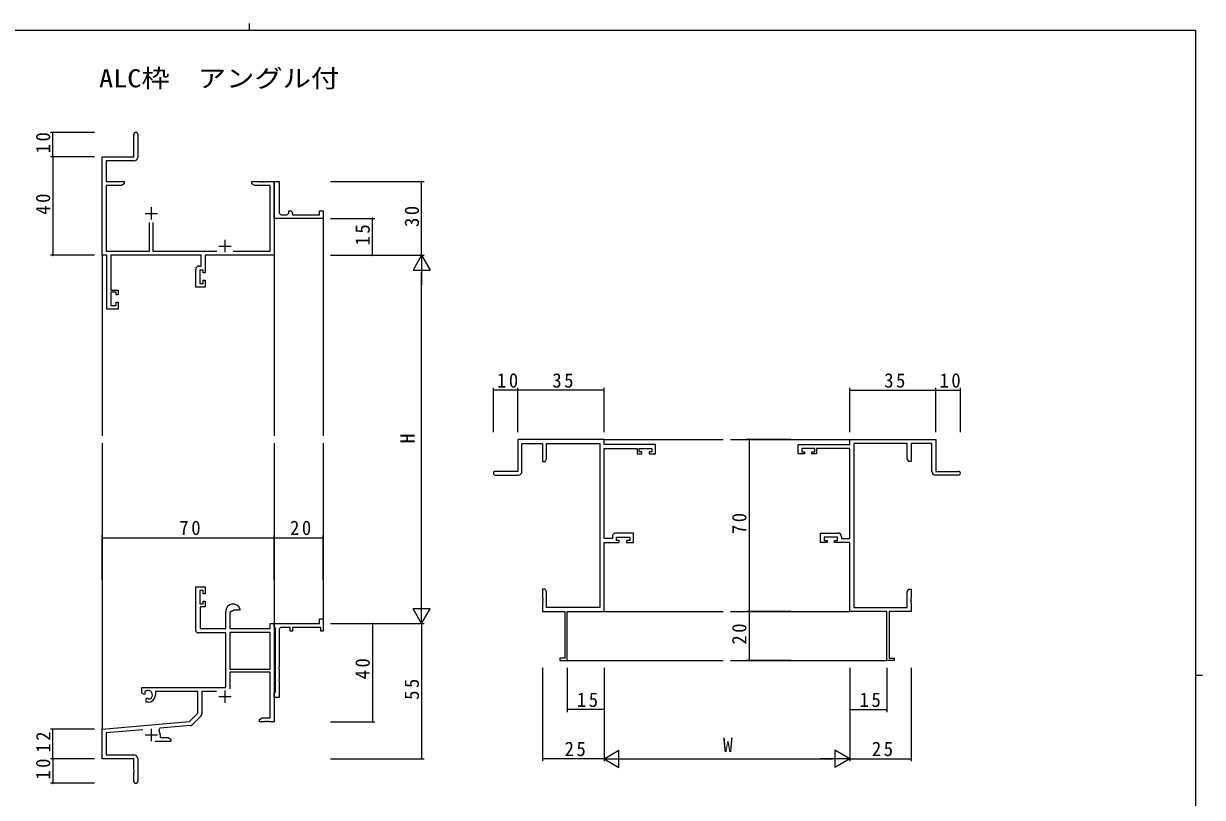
# Model space of a CAD drawing. Units: millimetres, scale not verified. Extents: x -594 to 199, y -420 to 144.
# Drawn here: x -297.9 to 181.6, y -170.9 to 144.2 of the extents above; entities that cross this region are included whole.
import ezdxf
from ezdxf.enums import TextEntityAlignment as Align

# ---------------------------------------------------------------- set-up
doc = ezdxf.new("R2010")
doc.units = ezdxf.units.MM
doc.header["$LTSCALE"] = 2
for name, color, linetype, lineweight in [('0-1_YKK_ZWAK', 7, 'Continuous', 9), ('0-3_YKK_12', 2, 'Continuous', 9), ('0-4_YKK_D', 6, 'Continuous', 9), ('0-6_YKK_11', 7, 'Continuous', 9)]:
    doc.layers.add(name, color=color, linetype=linetype, lineweight=lineweight)
doc.layers.add('0-2_USER1', color=7, linetype='Continuous')
doc.styles.add('ＭＳ ゴシック', font='')
doc.styles.get('ＭＳ ゴシック').set_extended_font_data('MS Gothic')

msp = doc.modelspace()

# ---------------------------------------------------------------- linework, layer by layer
at = {"layer": '0-1_YKK_ZWAK'}
for p, q in [((-206.186, 144.2), (-206.186, 141.4)), ((178.8, 141.4), (-591.2, 141.4)), ((178.8, 141.4), (178.8, -383.6)), ((178.8, -121.1), (181.6, -121.1))]:
    msp.add_line(p, q, dxfattribs=at)
at = {"layer": '0-3_YKK_12'}
for p, q in [((-176.022, 65.195), (-176.022, -23.605)), ((-266.022, 49.895), (-266.022, -23.605)), ((-196.022, 49.895), (-196.022, -23.605)), ((-266.022, -26.605), (-266.022, -143.105)), ((-196.022, -26.605), (-196.022, -100.105)), ((-176.022, -26.605), (-176.022, -100.105)), ((-61.829, -25.105), (-13.329, -25.105)), ((-10.329, -25.105), (38.171, -25.105)), ((-61.829, -95.105), (-13.329, -95.105)), ((-10.329, -95.105), (38.171, -95.105)), ((-76.829, -115.105), (-13.329, -115.105)), ((-10.329, -115.105), (53.171, -115.105))]:
    msp.add_line(p, q, dxfattribs=at)
at = {"layer": '0-4_YKK_D'}
for p, q in [((-269.022, 99.895), (-287.022, 99.895)), ((-286.022, 89.895), (-286.022, 99.895)), ((-269.022, 89.895), (-287.022, 89.895)), ((-269.022, 89.895), (-287.022, 89.895)), ((-286.022, 89.895), (-286.022, 49.895)), ((-173.022, 79.895), (-135.022, 79.895)), ((-136.022, 49.895), (-136.022, 79.895)), ((-173.022, 64.895), (-155.022, 64.895)), ((-156.022, 49.895), (-156.022, 64.895)), ((-269.022, 49.895), (-287.022, 49.895)), ((-173.022, 49.895), (-135.022, 49.895)), ((-173.022, 49.895), (-155.022, 49.895)), ((-173.022, 49.895), (-135.022, 49.895)), ((-136.022, 49.895), (-139.522, 43.832)), ((-136.022, 49.895), (-136.022, 37.77)), ((-136.022, 49.895), (-132.522, 43.832)), ((-139.522, 43.832), (-132.522, 43.832)), ((-136.022, -93.105), (-136.022, 42.895)), ((-106.829, -22.105), (-106.829, -4.105)), ((-96.829, -22.105), (-96.829, -4.105)), ((-96.829, -22.105), (-96.829, -4.105)), ((-61.829, -22.105), (-61.829, -4.105)), ((38.171, -22.105), (38.171, -4.105)), ((73.171, -22.105), (73.171, -4.105)), ((73.171, -22.105), (73.171, -4.105)), ((83.171, -22.105), (83.171, -4.105)), ((-96.829, -5.105), (-106.829, -5.105)), ((-61.829, -5.105), (-96.829, -5.105)), ((38.171, -5.105), (73.171, -5.105)), ((73.171, -5.105), (83.171, -5.105)), ((14.171, -25.105), (-3.829, -25.105)), ((-2.829, -25.105), (-2.829, -95.105)), ((-266.022, -82.105), (-266.022, -64.105)), ((-266.022, -65.105), (-196.022, -65.105)), ((-196.022, -82.105), (-196.022, -64.105)), ((-196.022, -82.105), (-196.022, -64.105)), ((-196.022, -65.105), (-176.022, -65.105)), ((-176.022, -82.105), (-176.022, -64.105)), ((-136.022, -100.105), (-136.022, -87.981)), ((-132.522, -94.043), (-139.522, -94.043)), ((-136.022, -100.105), (-139.522, -94.043)), ((-136.022, -100.105), (-132.522, -94.043)), ((14.171, -95.105), (-3.829, -95.105)), ((14.171, -95.105), (-3.829, -95.105)), ((-2.829, -95.105), (-2.829, -115.105)), ((-173.022, -100.105), (-135.022, -100.105)), ((-173.022, -100.105), (-135.022, -100.105)), ((-173.022, -100.105), (-155.022, -100.105)), ((-156.022, -100.105), (-156.022, -140.105)), ((-136.022, -100.105), (-136.022, -155.105)), ((-86.829, -118.105), (-86.829, -156.105)), ((-76.829, -118.105), (-76.829, -136.105)), ((-61.829, -118.105), (-61.829, -156.105)), ((-61.829, -118.105), (-61.829, -136.105)), ((-61.829, -118.105), (-61.829, -156.105)), ((14.171, -115.105), (-3.829, -115.105)), ((38.171, -118.105), (38.171, -156.105)), ((38.171, -118.105), (38.171, -136.105)), ((38.171, -118.105), (38.171, -156.105)), ((53.171, -118.105), (53.171, -136.105)), ((63.171, -118.105), (63.171, -156.105)), ((-61.829, -135.105), (-76.829, -135.105)), ((38.171, -135.105), (53.171, -135.105)), ((-269.022, -143.105), (-287.022, -143.105)), ((-286.022, -155.105), (-286.022, -143.105)), ((-173.022, -140.105), (-155.022, -140.105)), ((-61.829, -155.105), (-55.767, -151.605)), ((-55.767, -158.605), (-55.767, -151.605)), ((32.109, -151.605), (32.109, -158.605)), ((38.171, -155.105), (32.109, -151.605)), ((-269.022, -155.105), (-287.022, -155.105)), ((-269.022, -155.105), (-287.022, -155.105)), ((-286.022, -155.105), (-286.022, -165.105)), ((-173.022, -155.105), (-135.022, -155.105)), ((-61.829, -155.105), (-86.829, -155.105)), ((-61.829, -155.105), (-49.705, -155.105)), ((-61.829, -155.105), (-55.767, -158.605)), ((-54.829, -155.105), (31.171, -155.105)), ((38.171, -155.105), (26.046, -155.105)), ((38.171, -155.105), (32.109, -158.605)), ((38.171, -155.105), (63.171, -155.105)), ((-269.022, -165.105), (-287.022, -165.105))]:
    msp.add_line(p, q, dxfattribs=at)
for centre, start, end in [((-286.022, 99.895), 90, 270), ((-286.022, 99.895), 270, 90), ((-286.022, 89.895), 90, 270), ((-286.022, 89.895), 90, 270), ((-286.022, 89.895), 270, 90), ((-286.022, 89.895), 270, 90), ((-136.022, 79.895), 90, 270), ((-136.022, 79.895), 270, 90), ((-156.022, 64.895), 90, 270), ((-156.022, 64.895), 270, 90), ((-286.022, 49.895), 90, 270), ((-286.022, 49.895), 270, 90), ((-156.022, 49.895), 90, 270), ((-156.022, 49.895), 270, 90), ((-106.829, -5.105), 0, 180), ((-106.829, -5.105), 180, 0), ((-96.829, -5.105), 0, 180), ((-96.829, -5.105), 0, 180), ((-96.829, -5.105), 180, 0), ((-96.829, -5.105), 180, 0), ((-61.829, -5.105), 0, 180), ((-61.829, -5.105), 180, 0), ((38.171, -5.105), 0, 180), ((38.171, -5.105), 180, 0), ((73.171, -5.105), 0, 180), ((73.171, -5.105), 0, 180), ((73.171, -5.105), 180, 0), ((73.171, -5.105), 180, 0), ((83.171, -5.105), 0, 180), ((83.171, -5.105), 180, 0), ((-2.829, -25.105), 90, 270), ((-2.829, -25.105), 270, 90), ((-266.022, -65.105), 0, 180), ((-266.022, -65.105), 180, 0), ((-196.022, -65.105), 0, 180), ((-196.022, -65.105), 0, 180), ((-196.022, -65.105), 180, 0), ((-196.022, -65.105), 180, 0), ((-176.022, -65.105), 0, 180), ((-176.022, -65.105), 180, 0), ((-2.829, -95.105), 90, 270), ((-2.829, -95.105), 90, 270), ((-2.829, -95.105), 270, 90), ((-2.829, -95.105), 270, 90), ((-156.022, -100.105), 90, 270), ((-156.022, -100.105), 270, 90), ((-2.829, -115.105), 90, 270), ((-2.829, -115.105), 270, 90), ((-76.829, -135.105), 0, 180), ((-76.829, -135.105), 180, 0), ((-61.829, -135.105), 0, 180), ((-61.829, -135.105), 180, 0), ((38.171, -135.105), 0, 180), ((38.171, -135.105), 180, 0), ((53.171, -135.105), 0, 180), ((53.171, -135.105), 180, 0), ((-286.022, -143.105), 90, 270), ((-286.022, -143.105), 270, 90), ((-156.022, -140.105), 90, 270), ((-156.022, -140.105), 270, 90), ((-286.022, -155.105), 90, 270), ((-286.022, -155.105), 90, 270), ((-286.022, -155.105), 270, 90), ((-286.022, -155.105), 270, 90), ((-136.022, -155.105), 90, 270), ((-136.022, -155.105), 270, 90), ((-86.829, -155.105), 0, 180), ((-86.829, -155.105), 180, 0), ((63.171, -155.105), 0, 180), ((63.171, -155.105), 180, 0), ((-286.022, -165.105), 90, 270), ((-286.022, -165.105), 270, 90)]:
    msp.add_arc(centre, 0.106, start, end, dxfattribs=at)
at = {"layer": '0-6_YKK_11'}
for p, q in [((-253.022, 89.895), (-253.022, 99.145)), ((-251.522, 99.145), (-251.522, 89.765)), ((-266.022, 89.895), (-253.022, 89.895)), ((-266.022, 49.895), (-266.022, 89.895)), ((-264.392, 88.265), (-264.392, 79.895)), ((-253.022, 88.265), (-264.392, 88.265)), ((-264.392, 79.895), (-257.022, 79.895)), ((-264.392, 78.265), (-264.392, 51.525)), ((-258.113, 78.265), (-264.392, 78.265)), ((-257.022, 78.895), (-258.113, 78.265)), ((-257.022, 79.895), (-257.022, 78.895)), ((-205.022, 79.895), (-201.48, 79.895)), ((-205.022, 78.895), (-205.022, 79.895)), ((-203.931, 78.265), (-205.022, 78.895)), ((-197.652, 78.265), (-203.931, 78.265)), ((-201.48, 79.895), (-201.297, 79.775)), ((-201.297, 79.775), (-200.747, 79.775)), ((-200.747, 79.775), (-200.564, 79.895)), ((-200.564, 79.895), (-200.48, 79.895)), ((-200.48, 79.895), (-200.297, 79.775)), ((-200.297, 79.775), (-199.747, 79.775)), ((-199.747, 79.775), (-199.564, 79.895)), ((-199.564, 79.895), (-196.022, 79.895)), ((-197.652, 51.525), (-197.652, 78.265)), ((-196.022, 79.895), (-196.022, 49.895)), ((-196.022, 79.895), (-194.022, 79.895)), ((-196.022, 66.395), (-196.022, 79.895)), ((-194.022, 79.895), (-194.022, 67.395)), ((-246.022, 69.395), (-246.022, 64.395)), ((-190.022, 67.895), (-189.522, 67.895)), ((-190.022, 67.395), (-190.022, 67.895)), ((-177.522, 67.895), (-176.022, 67.895)), ((-177.522, 66.395), (-177.522, 67.895)), ((-176.022, 67.895), (-176.022, 64.895)), ((-248.522, 66.895), (-243.522, 66.895)), ((-246.672, 51.525), (-246.672, 63.195)), ((-245.372, 63.195), (-245.372, 51.525)), ((-196.022, 64.895), (-196.022, 66.395)), ((-176.022, 64.895), (-196.022, 64.895)), ((-193.022, 66.395), (-191.022, 66.395)), ((-188.522, 66.895), (-188.522, 66.395)), ((-188.522, 66.395), (-177.522, 66.395)), ((-218.522, 53.595), (-213.522, 53.595)), ((-216.022, 56.095), (-216.022, 51.095)), ((-264.022, 49.895), (-266.022, 49.895)), ((-264.392, 51.525), (-246.672, 51.525)), ((-264.022, 27.895), (-264.022, 49.895)), ((-262.392, 49.895), (-262.392, 35.695)), ((-225.652, 49.895), (-262.392, 49.895)), ((-245.372, 51.525), (-219.373, 51.525)), ((-225.652, 45.495), (-225.652, 49.895)), ((-224.022, 49.895), (-224.022, 42.695)), ((-196.022, 49.895), (-224.022, 49.895)), ((-212.672, 51.525), (-197.652, 51.525)), ((-227.922, 36.895), (-227.922, 43.995)), ((-226.422, 45.495), (-225.652, 45.495)), ((-226.292, 43.865), (-226.292, 38.395)), ((-224.822, 43.865), (-226.292, 43.865)), ((-224.822, 42.695), (-224.822, 43.865)), ((-226.292, 38.395), (-224.822, 38.395)), ((-224.022, 42.695), (-224.822, 42.695)), ((-224.822, 39.695), (-224.022, 39.695)), ((-224.822, 38.395), (-224.822, 39.695)), ((-224.022, 39.695), (-224.022, 36.895)), ((-262.392, 35.695), (-259.422, 35.695)), ((-262.392, 34.895), (-262.392, 29.395)), ((-260.222, 34.895), (-262.392, 34.895)), ((-260.222, 33.795), (-260.222, 34.895)), ((-259.422, 33.795), (-260.222, 33.795)), ((-259.422, 35.695), (-259.422, 33.795)), ((-224.022, 36.895), (-227.922, 36.895)), ((-262.392, 29.395), (-260.222, 29.395)), ((-260.222, 30.795), (-259.422, 30.795)), ((-260.222, 29.395), (-260.222, 30.795)), ((-259.422, 30.795), (-259.422, 27.895)), ((-259.422, 27.895), (-264.022, 27.895)), ((-96.829, -25.105), (-96.829, -38.105)), ((-61.829, -25.105), (-96.829, -25.105)), ((-95.199, -26.735), (-86.829, -26.735)), ((-95.199, -38.105), (-95.199, -26.735)), ((-86.829, -26.735), (-86.829, -34.105)), ((-85.199, -26.735), (-63.459, -26.735)), ((-85.199, -33.014), (-85.199, -26.735)), ((-63.459, -26.735), (-63.459, -93.475)), ((-61.829, -27.105), (-61.829, -25.105)), ((-40.829, -27.105), (-61.829, -27.105)), ((-61.829, -28.735), (-48.329, -28.735)), ((-61.829, -65.475), (-61.829, -28.735)), ((-48.329, -28.735), (-48.329, -31.005)), ((-47.529, -28.735), (-42.329, -28.735)), ((-47.529, -30.205), (-47.529, -28.735)), ((-42.329, -28.735), (-42.329, -30.205)), ((-40.829, -31.005), (-40.829, -27.105)), ((17.171, -27.105), (38.171, -27.105)), ((17.171, -31.005), (17.171, -27.105)), ((18.671, -28.735), (18.671, -30.205)), ((23.871, -28.735), (18.671, -28.735)), ((23.871, -30.205), (23.871, -28.735)), ((24.671, -28.735), (24.671, -31.005)), ((38.171, -28.735), (24.671, -28.735)), ((38.171, -25.105), (73.171, -25.105)), ((38.171, -27.105), (38.171, -25.105)), ((38.171, -65.475), (38.171, -28.735)), ((61.541, -26.735), (39.801, -26.735)), ((39.801, -26.735), (39.801, -93.475)), ((61.541, -33.014), (61.541, -26.735)), ((63.171, -26.735), (63.171, -34.105)), ((71.541, -26.735), (63.171, -26.735)), ((71.541, -38.105), (71.541, -26.735)), ((73.171, -25.105), (73.171, -38.105)), ((-85.829, -34.105), (-85.199, -33.014)), ((-48.329, -31.005), (-46.429, -31.005)), ((-46.429, -30.205), (-47.529, -30.205)), ((-46.429, -31.005), (-46.429, -30.205)), ((-43.429, -30.205), (-43.429, -31.005)), ((-42.329, -30.205), (-43.429, -30.205)), ((-43.429, -31.005), (-40.829, -31.005)), ((19.771, -31.005), (17.171, -31.005)), ((18.671, -30.205), (19.771, -30.205)), ((19.771, -30.205), (19.771, -31.005)), ((22.771, -30.205), (23.871, -30.205)), ((22.771, -31.005), (22.771, -30.205)), ((24.671, -31.005), (22.771, -31.005)), ((62.171, -34.105), (61.541, -33.014)), ((-96.829, -38.105), (-106.079, -38.105)), ((-86.829, -34.105), (-85.829, -34.105)), ((63.171, -34.105), (62.171, -34.105)), ((73.171, -38.105), (82.421, -38.105)), ((-106.079, -39.605), (-96.699, -39.605)), ((82.421, -39.605), (73.041, -39.605)), ((-58.429, -65.475), (-61.829, -65.475)), ((-61.829, -67.105), (-55.629, -67.105)), ((-61.829, -95.105), (-61.829, -67.105)), ((-58.429, -64.705), (-58.429, -65.475)), ((-49.829, -63.205), (-56.929, -63.205)), ((-56.799, -64.835), (-51.329, -64.835)), ((-56.799, -66.305), (-56.799, -64.835)), ((-55.629, -66.305), (-56.799, -66.305)), ((-55.629, -67.105), (-55.629, -66.305)), ((-52.629, -66.305), (-52.629, -67.105)), ((-51.329, -66.305), (-52.629, -66.305)), ((-52.629, -67.105), (-49.829, -67.105)), ((-51.329, -64.835), (-51.329, -66.305)), ((-49.829, -67.105), (-49.829, -63.205)), ((26.171, -63.205), (33.271, -63.205)), ((26.171, -67.105), (26.171, -63.205)), ((28.971, -67.105), (26.171, -67.105)), ((27.671, -64.835), (27.671, -66.305)), ((33.141, -64.835), (27.671, -64.835)), ((27.671, -66.305), (28.971, -66.305)), ((28.971, -66.305), (28.971, -67.105)), ((31.971, -66.305), (33.141, -66.305)), ((31.971, -67.105), (31.971, -66.305)), ((38.171, -67.105), (31.971, -67.105)), ((33.141, -66.305), (33.141, -64.835)), ((34.771, -64.705), (34.771, -65.475)), ((34.771, -65.475), (38.171, -65.475)), ((38.171, -95.105), (38.171, -67.105)), ((-227.922, -85.105), (-224.022, -85.105)), ((-227.922, -102.905), (-227.922, -85.105)), ((-224.022, -85.105), (-224.022, -87.905)), ((-86.829, -86.105), (-86.829, -89.647)), ((-85.829, -86.105), (-86.829, -86.105)), ((-85.199, -87.197), (-85.829, -86.105)), ((61.541, -87.197), (62.171, -86.105)), ((62.171, -86.105), (63.171, -86.105)), ((63.171, -86.105), (63.171, -89.647)), ((-226.292, -86.605), (-226.292, -92.005)), ((-224.822, -86.605), (-226.292, -86.605)), ((-224.822, -87.905), (-224.822, -86.605)), ((-224.022, -87.905), (-224.822, -87.905)), ((-224.822, -90.905), (-224.022, -90.905)), ((-224.822, -92.005), (-224.822, -90.905)), ((-224.022, -90.905), (-224.022, -93.205)), ((-86.829, -89.647), (-86.709, -89.83)), ((-86.709, -90.38), (-86.829, -90.564)), ((-86.829, -90.564), (-86.829, -90.647)), ((-86.829, -90.647), (-86.709, -90.83)), ((-86.709, -89.83), (-86.709, -90.38)), ((-86.709, -90.83), (-86.709, -91.38)), ((-85.199, -93.475), (-85.199, -87.197)), ((61.541, -93.475), (61.541, -87.197)), ((63.171, -89.647), (63.051, -89.83)), ((63.051, -89.83), (63.051, -90.38)), ((63.051, -90.38), (63.171, -90.564)), ((63.171, -90.647), (63.051, -90.83)), ((63.051, -90.83), (63.051, -91.38)), ((63.171, -90.564), (63.171, -90.647)), ((-226.292, -92.005), (-224.822, -92.005)), ((-226.122, -93.205), (-226.122, -102.105)), ((-224.022, -93.205), (-226.122, -93.205)), ((-215.722, -102.105), (-215.722, -95.105)), ((-212.422, -94.605), (-214.092, -95.57)), ((-214.092, -95.57), (-214.092, -102.105)), ((-210.143, -94.605), (-212.422, -94.605)), ((-209.857, -94.216), (-210.143, -94.605)), ((-86.709, -91.38), (-86.829, -91.564)), ((-86.829, -91.564), (-86.829, -95.105)), ((-86.829, -95.105), (-77.829, -95.105)), ((-63.459, -93.475), (-85.199, -93.475)), ((-77.829, -95.105), (-77.829, -114.205)), ((-76.829, -95.105), (-61.829, -95.105)), ((-76.829, -115.105), (-76.829, -95.105)), ((53.171, -95.105), (38.171, -95.105)), ((39.801, -93.475), (61.541, -93.475)), ((53.171, -115.105), (53.171, -95.105)), ((54.171, -95.105), (54.171, -114.205)), ((63.171, -95.105), (54.171, -95.105)), ((63.051, -91.38), (63.171, -91.564)), ((63.171, -91.564), (63.171, -95.105)), ((-197.652, -100.105), (-196.022, -100.105)), ((-197.652, -102.105), (-197.652, -100.105)), ((-196.022, -100.105), (-196.022, -140.105)), ((-196.022, -100.105), (-177.522, -100.105)), ((-196.022, -101.405), (-196.022, -100.105)), ((-177.522, -98.105), (-176.022, -98.105)), ((-177.522, -100.105), (-177.522, -98.105)), ((-176.022, -98.105), (-176.022, -103.105)), ((-215.722, -103.905), (-226.922, -103.905)), ((-226.122, -102.105), (-215.722, -102.105)), ((-215.722, -126.105), (-215.722, -103.905)), ((-214.092, -102.105), (-197.652, -102.105)), ((-197.652, -103.735), (-214.092, -103.735)), ((-214.092, -103.735), (-214.092, -118.605)), ((-197.652, -103.735), (-214.092, -103.735)), ((-197.652, -118.605), (-197.652, -103.735)), ((-195.822, -101.605), (-196.022, -101.405)), ((-195.522, -101.905), (-195.822, -101.605)), ((-195.522, -127.805), (-195.522, -101.905)), ((-194.022, -102.605), (-194.022, -117.647)), ((-189.522, -101.605), (-193.022, -101.605)), ((-189.522, -103.105), (-189.522, -101.605)), ((-188.522, -103.105), (-189.522, -103.105)), ((-188.522, -101.605), (-188.522, -103.105)), ((-177.022, -101.605), (-188.522, -101.605)), ((-177.022, -103.105), (-177.022, -101.605)), ((-176.022, -103.105), (-177.022, -103.105)), ((-79.829, -114.205), (-79.829, -115.105)), ((-77.829, -114.205), (-79.829, -114.205)), ((54.171, -114.205), (56.171, -114.205)), ((56.171, -114.205), (56.171, -115.105)), ((-214.092, -118.605), (-197.652, -118.605)), ((-214.092, -119.805), (-214.092, -126.682)), ((-197.652, -119.805), (-214.092, -119.805)), ((-197.652, -138.475), (-197.652, -119.805)), ((-194.022, -117.647), (-194.142, -117.83)), ((-194.142, -117.83), (-194.142, -118.38)), ((-194.142, -118.38), (-194.022, -118.564)), ((-194.022, -118.564), (-194.022, -122.647)), ((-79.829, -115.105), (-76.829, -115.105)), ((56.171, -115.105), (53.171, -115.105)), ((-194.022, -122.647), (-194.142, -122.83)), ((-194.142, -122.83), (-194.142, -123.38)), ((-194.142, -123.38), (-194.022, -123.564)), ((-194.022, -123.564), (-194.022, -130.105)), ((-249.822, -126.105), (-215.722, -126.105)), ((-249.822, -128.47), (-249.822, -126.105)), ((-248.922, -128.99), (-249.822, -128.47)), ((-248.572, -128.788), (-248.922, -128.99)), ((-248.587, -127.824), (-248.549, -128.283)), ((-248.549, -128.283), (-248.572, -128.788)), ((-244.322, -127.735), (-244.322, -129.105)), ((-227.022, -127.735), (-244.322, -127.735)), ((-227.022, -136.605), (-227.022, -127.735)), ((-225.392, -127.735), (-225.392, -136.866)), ((-219.48, -127.735), (-225.392, -127.735)), ((-216.022, -127.305), (-216.022, -132.305)), ((-196.022, -128.305), (-195.822, -128.105)), ((-196.022, -130.105), (-196.022, -128.305)), ((-195.822, -128.105), (-195.522, -127.805)), ((-248.022, -130.549), (-247.672, -130.347)), ((-248.022, -132.105), (-248.022, -130.549)), ((-247.322, -132.105), (-248.022, -132.105)), ((-247.672, -130.347), (-247.223, -130.579)), ((-247.223, -130.579), (-246.845, -130.841)), ((-218.522, -129.805), (-213.522, -129.805)), ((-194.022, -130.105), (-196.022, -130.105)), ((-230.406, -139.989), (-227.022, -136.605)), ((-225.685, -137.573), (-229.416, -141.304)), ((-202.022, -139.105), (-200.931, -138.475)), ((-200.931, -138.475), (-197.652, -138.475)), ((-266.022, -143.105), (-230.406, -139.989)), ((-266.022, -155.105), (-266.022, -143.105)), ((-249.392, -143.287), (-264.392, -144.599)), ((-246.022, -142.905), (-246.022, -147.905)), ((-242.503, -142.684), (-242.883, -143.447)), ((-230.036, -141.593), (-242.503, -142.684)), ((-202.022, -140.105), (-202.022, -139.105)), ((-199.98, -140.105), (-202.022, -140.105)), ((-199.797, -139.985), (-199.98, -140.105)), ((-199.247, -139.985), (-199.797, -139.985)), ((-199.064, -140.105), (-199.247, -139.985)), ((-198.98, -140.105), (-199.064, -140.105)), ((-198.797, -139.985), (-198.98, -140.105)), ((-198.247, -139.985), (-198.797, -139.985)), ((-198.064, -140.105), (-198.247, -139.985)), ((-196.022, -140.105), (-198.064, -140.105)), ((-264.392, -144.599), (-264.392, -153.475)), ((-248.522, -145.405), (-243.522, -145.405)), ((-238.022, -148.105), (-244.372, -148.105)), ((-242.322, -145.405), (-242.322, -146.475)), ((-242.322, -146.475), (-239.113, -146.475)), ((-239.113, -146.475), (-238.022, -147.105)), ((-238.022, -147.105), (-238.022, -148.105)), ((-253.022, -155.105), (-266.022, -155.105)), ((-264.392, -153.475), (-253.122, -153.475)), ((-253.022, -159.647), (-253.022, -155.105)), ((-251.522, -155.075), (-251.522, -164.355)), ((-252.902, -159.83), (-253.022, -159.647)), ((-253.022, -160.564), (-252.902, -160.38)), ((-253.022, -164.355), (-253.022, -160.564)), ((-252.902, -160.38), (-252.902, -159.83))]:
    msp.add_line(p, q, dxfattribs=at)
for centre, radius, start, end in [((-252.272, 99.145), 0.75, 359.99998, 180), ((-253.022, 89.765), 1.5, 270, 359.99998), ((-193.022, 67.395), 1, 180.00009, 270.00008), ((-191.022, 67.395), 1, 270.00009, 0.00008), ((-189.522, 66.895), 1, 0.00009, 90.00008), ((-226.422, 43.995), 1.5, 90, 179.99998), ((-106.079, -38.855), 0.75, 89.99998, 270), ((-96.699, -38.105), 1.5, 270, 359.99998), ((73.041, -38.105), 1.5, 180, 269.99998), ((82.421, -38.855), 0.75, 269.99998, 90), ((-56.929, -64.705), 1.5, 90, 179.99998), ((33.271, -64.705), 1.5, 0, 89.99998), ((-212.722, -95.105), 3, 17.23529, 179.99998), ((-226.922, -102.905), 1, 180, 269.99998), ((-193.022, -102.605), 1, 89.99997, 180.00002), ((-247.322, -129.105), 1.8, 285.36687, 134.63312), ((-247.322, -129.105), 3, 270, 359.99998), ((-226.392, -136.866), 1, 314.99998, 359.99998), ((-246.022, -145.405), 3.7, 0, 31.9633), ((-230.123, -140.597), 1, 274.99998, 315.00002), ((-253.122, -155.075), 1.6, 0, 89.99998), ((-252.272, -164.355), 0.75, 179.99998, 0)]:
    msp.add_arc(centre, radius, start, end, dxfattribs=at)

# ---------------------------------------------------------------- texts
at = {"layer": '0-2_USER1', "color": 3, "style": 'ＭＳ ゴシック', "width": 1.15}
msp.add_text('ALC枠  アングル付', height=7.331, dxfattribs=at).set_placement((-267.227, 116.045), align=Align.BOTTOM_LEFT)
at = {"layer": '0-4_YKK_D', "color": 7, "style": 'ＭＳ ゴシック'}
msp.add_text('H', height=5.865, rotation=90, dxfattribs=at).set_placement((-137.022, -26.705), align=Align.BOTTOM_LEFT)
msp.add_text('W', height=5.865, dxfattribs=at).set_placement((-13.429, -154.105), align=Align.BOTTOM_LEFT)
at = {"layer": '0-4_YKK_D', "color": 7, "char_height": 5.865, "attachment_point": 7, "rotation": 90, "style": 'ＭＳ ゴシック'}
for s, insert in [('\\T1.27;\\W0.95;10', (-287.022, 91.375)), ('\\T1.27;\\W0.95;40', (-287.022, 66.375)), ('\\T1.27;\\W0.95;30', (-137.022, 61.375)), ('\\T1.27;\\W0.95;15', (-157.022, 53.875)), ('\\T1.27;\\W0.95;70', (-3.829, -63.625)), ('\\T1.27;\\W0.95;20', (-3.829, -108.625)), ('\\T1.27;\\W0.95;40', (-157.022, -122.775)), ('\\T1.27;\\W0.95;55', (-137.022, -131.125)), ('\\T1.27;\\W0.95;12', (-287.022, -152.625)), ('\\T1.27;\\W0.95;10', (-287.022, -163.625))]:
    msp.add_mtext(s, dxfattribs=dict(at, insert=insert))
at = {"layer": '0-4_YKK_D', "color": 7, "char_height": 5.865, "attachment_point": 7, "style": 'ＭＳ ゴシック'}
for s, insert in [('\\T1.27;\\W0.95;10', (-105.349, -4.105)), ('\\T1.27;\\W0.95;35', (-82.849, -4.105)), ('\\T1.27;\\W0.95;35', (52.151, -4.105)), ('\\T1.27;\\W0.95;10', (74.651, -4.105)), ('\\T1.27;\\W0.95;70', (-234.542, -64.105)), ('\\T1.27;\\W0.95;20', (-189.542, -64.105)), ('\\T1.27;\\W0.95;15', (-72.849, -134.105)), ('\\T1.27;\\W0.95;15', (42.151, -134.105)), ('\\T1.27;\\W0.95;25', (-77.849, -154.105)), ('\\T1.27;\\W0.95;25', (47.151, -154.105))]:
    msp.add_mtext(s, dxfattribs=dict(at, insert=insert))

doc.saveas('drawing.dxf')
